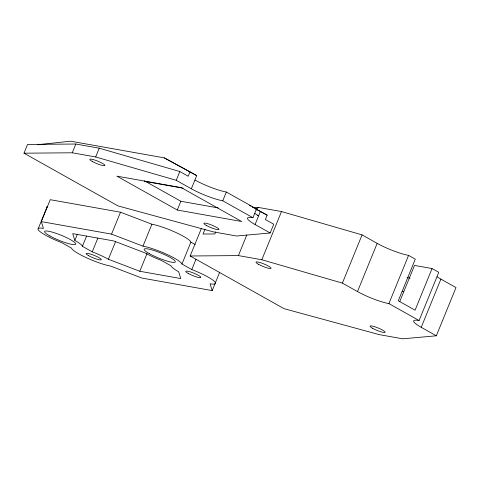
<?xml version="1.0" encoding="UTF-8"?>
<svg xmlns="http://www.w3.org/2000/svg" width="480" height="480" viewBox="0 0 480 480"><rect width="100%" height="100%" fill="white"/><g stroke="black" fill="none" stroke-linecap="round" stroke-linejoin="round"><path stroke-width="0.72" d="M252.096 206.838L267.156 215.148L265.368 219.528L273.75 224.232L270.174 232.998L236.568 236.004L213.144 231.834L117.93 205.884L24 153.192L27.576 144.426L75.828 144.024L99.246 148.2L179.826 171.54L188.208 176.244L189.996 171.864L164.298 157.878L70.608 141.192L37.752 144.744M38.352 228.366L47.298 206.454A23.994 3.918 22.2 0 0 46.932 207.408M219.744 272.094L212.196 290.586L141.93 278.07L110.52 266.052A23.994 3.918 22.2 0 1 86.64 257.832A23.994 3.918 22.2 0 1 71.532 248.142L61.71 242.634A23.994 3.918 22.2 0 1 40.254 231.81A23.994 3.918 22.2 0 1 43.428 228.414L41.292 221.61L50.238 199.692L120.504 212.208L151.914 224.226A23.994 3.918 22.2 0 1 175.794 232.446A23.994 3.918 22.2 0 1 190.902 242.136L195.198 244.548M24 153.192L72.246 152.79L75.828 144.024M72.246 152.79L95.67 156.966L99.246 148.2M74.838 240.426L72.702 233.628L113.694 240.93L145.104 252.942A23.994 3.918 22.2 0 0 161.256 260.364L171.078 265.872A23.994 3.918 22.2 0 0 178.65 271.764L180.786 278.568L139.794 271.266L108.384 259.248A23.994 3.918 22.2 0 0 92.238 251.832L82.41 246.318A23.994 3.918 22.2 0 0 74.838 240.426L77.352 234.264M82.41 246.318L86.604 236.046M92.238 251.832L97.824 238.134M41.292 221.61L111.558 234.126L120.504 212.208M108.384 259.248L115.65 241.44M111.558 234.126L142.974 246.144L151.914 224.226M270.174 232.998L255.078 224.532A23.994 3.918 22.2 0 1 252.948 217.728L222.756 200.79A23.994 3.918 22.2 0 1 191.34 188.778L176.244 180.306L179.826 171.54M139.794 271.266L147.066 253.458M177.282 210.03L241.692 221.508L181.308 187.632L116.898 176.16L177.282 210.03L180.858 201.264L218.184 207.918M191.34 188.778L196.71 175.626L189.996 171.864M212.196 290.586L210.066 283.782A23.994 3.918 22.2 0 0 213.234 280.38A23.994 3.918 22.2 0 0 191.784 269.562L181.956 264.048L190.902 242.136M437.064 276.774A23.994 3.918 22.2 0 0 440.904 279.12L456 287.586L436.326 335.802L402.714 338.808L379.29 334.632L284.076 308.682L190.146 255.99L201.39 228.438M205.008 229.2L203.028 234.042L214.848 233.946L215.694 231.87M191.784 269.562L195.972 259.29M222.756 200.79L226.332 192.024A23.994 3.918 22.2 0 1 194.922 180.006M252.948 217.728L256.524 208.962L226.332 192.024M190.146 255.99L238.398 255.594L246.828 234.93M256.95 210.132L258.072 207.378L281.496 211.548L362.07 234.894L377.166 243.36A23.994 3.918 22.2 0 0 408.576 255.378L415.29 259.14L398.292 300.78L415.068 310.194L432.06 268.554L438.768 272.316L419.094 320.532A23.994 3.918 22.2 0 0 421.23 327.33L436.326 335.802M255.078 224.532L260.448 211.38M238.398 255.594L261.822 259.764L281.496 211.548M419.094 320.532L388.902 303.594A23.994 3.918 22.2 0 1 357.492 291.576L342.396 283.11L362.07 234.894M357.492 291.576L377.166 243.36M388.902 303.594L408.576 255.378M399.678 301.728L414.492 265.422L432.06 268.554M421.23 327.33L440.904 279.12M252.906 207.42L258.072 207.378M144.744 181.374L183.108 188.202M257.184 215.502L258.66 215.766A23.994 3.918 22.2 0 1 254.814 213.42M407.028 277.578L409.974 278.106M402.3 291.462L403.764 291.72M95.67 156.966L176.244 180.306M261.822 259.764L342.396 283.11M196.71 175.626L164.298 157.878M249.522 205.44L250.806 206.142M255.588 208.854L267.156 215.148M144.498 180.87L180.858 201.264M142.974 246.144A23.994 3.918 22.2 0 1 166.848 254.358A23.994 3.918 22.2 0 1 181.956 264.048M255.312 208.77A23.994 3.918 22.2 0 1 256.524 208.962M149.496 253.728A16.794 2.742 22.2 0 0 175.038 262.17A16.794 2.742 22.2 0 0 154.698 250.758A16.794 2.742 22.2 0 0 149.496 253.728M49.95 235.998A16.794 2.742 22.2 0 0 75.492 244.44A16.794 2.742 22.2 0 0 55.152 233.028A16.794 2.742 22.2 0 0 49.95 235.998M188.316 273.486A8.16 1.332 22.2 0 0 200.718 277.584A8.16 1.332 22.2 0 0 190.842 272.046A8.16 1.332 22.2 0 0 188.316 273.486M88.77 255.756A8.16 1.332 22.2 0 0 101.172 259.854A8.16 1.332 22.2 0 0 91.296 254.316A8.16 1.332 22.2 0 0 88.77 255.756M92.4 161.52A8.16 1.332 22.2 0 0 104.808 165.618A8.16 1.332 22.2 0 0 94.926 160.08A8.16 1.332 22.2 0 0 92.4 161.52M206.46 225.504A8.16 1.332 22.2 0 0 218.862 229.608A8.16 1.332 22.2 0 0 208.986 224.064A8.16 1.332 22.2 0 0 206.46 225.504M258.552 264.318A8.16 1.332 22.2 0 0 270.954 268.422A8.16 1.332 22.2 0 0 261.078 262.878A8.16 1.332 22.2 0 0 258.552 264.318M372.606 328.308A8.16 1.332 22.2 0 0 385.014 332.406A8.16 1.332 22.2 0 0 375.132 326.868A8.16 1.332 22.2 0 0 372.606 328.308"/></g></svg>
